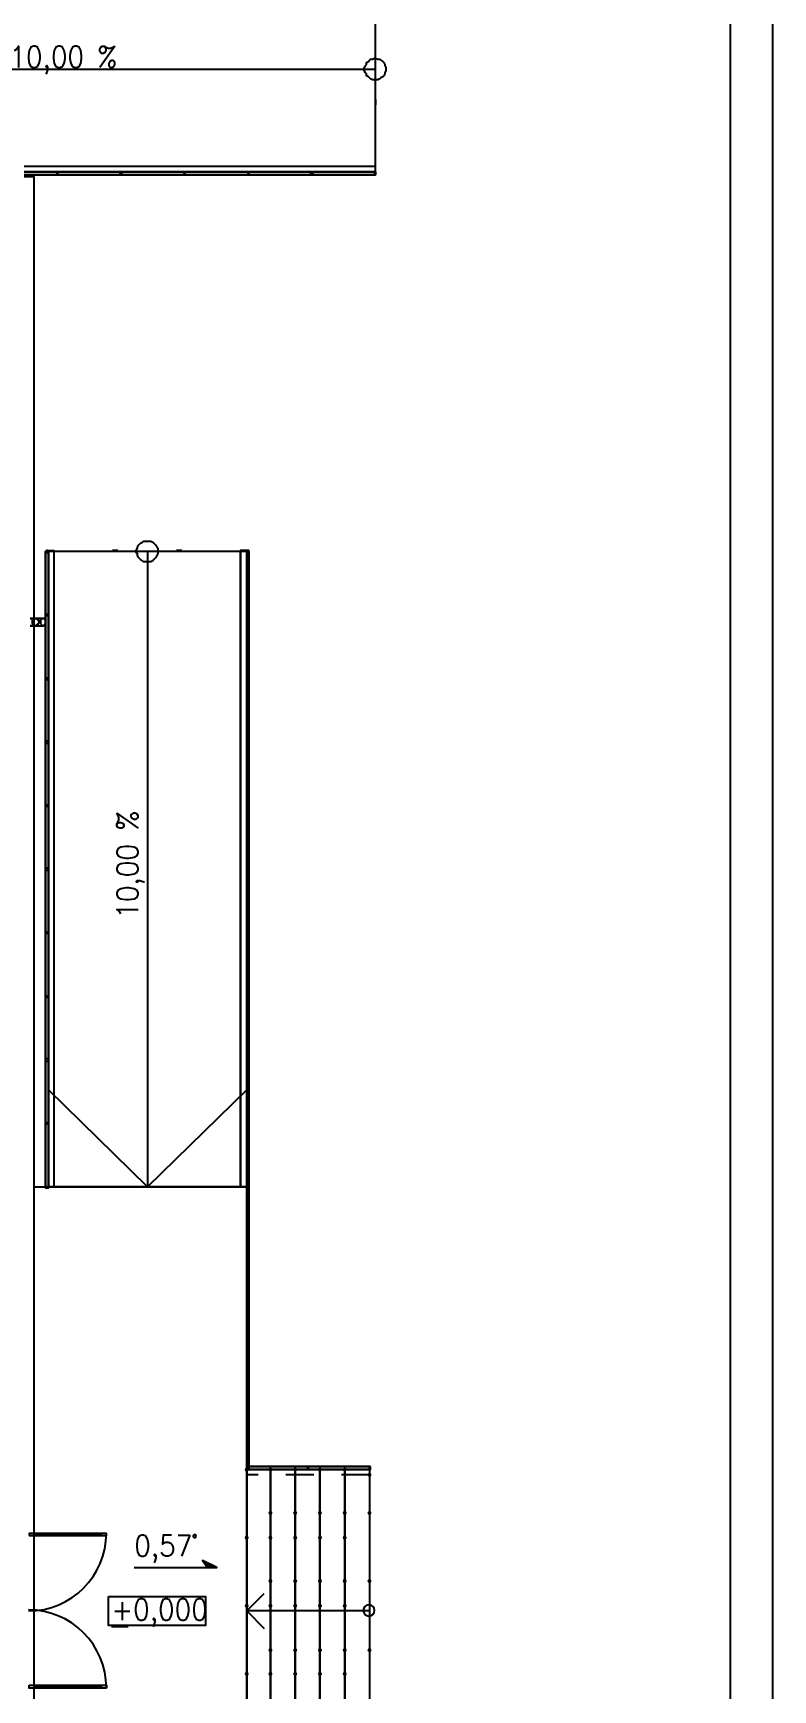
# Model space of a CAD drawing. Header units: millimetres. Extents: x 0 to 420, y 0 to 297.
# Drawn here: x 389.7 to 420.1, y 160.6 to 228.6 of the extents above; entities that cross this region are included whole.
import ezdxf

# ---------------------------------------------------------------- set-up
doc = ezdxf.new("R2010")
doc.units = ezdxf.units.MM
doc.layers.get('0').update_dxf_attribs({"linetype": 'CONTINUOUS'})
doc.styles.get("Standard").update_dxf_attribs({"font": 'STANDARD'})

msp = doc.modelspace()

# ---------------------------------------------------------------- hatches: boundary and pattern name
at = {"true_color": 0x0000fe}
for points in [[(398.568333, 169.672), (398.543462, 169.612204), (398.483667, 169.587333), (398.423871, 169.612204), (398.399, 169.672), (398.423871, 169.731796), (398.483667, 169.756667), (398.543462, 169.731796)], [(399.542, 169.672), (399.517129, 169.612204), (399.457333, 169.587333), (399.397538, 169.612204), (399.372667, 169.672), (399.397537, 169.731796), (399.457333, 169.756667), (399.517129, 169.731796)], [(400.558, 169.672), (400.533129, 169.612204), (400.473333, 169.587333), (400.413537, 169.612204), (400.388667, 169.672), (400.413537, 169.731796), (400.473333, 169.756667), (400.533129, 169.731796)], [(401.574, 169.672), (401.549129, 169.612204), (401.489333, 169.587333), (401.429537, 169.612204), (401.404667, 169.672), (401.429537, 169.731796), (401.489333, 169.756667), (401.549129, 169.731796)], [(402.59, 169.672), (402.565129, 169.612204), (402.505333, 169.587333), (402.445538, 169.612204), (402.420667, 169.672), (402.445537, 169.731796), (402.505333, 169.756667), (402.565129, 169.731796)], [(399.542, 167.894), (399.517129, 167.834204), (399.457333, 167.809333), (399.397538, 167.834204), (399.372667, 167.894), (399.397537, 167.953796), (399.457333, 167.978667), (399.517129, 167.953796)], [(400.558, 167.894), (400.533129, 167.834204), (400.473333, 167.809333), (400.413537, 167.834204), (400.388667, 167.894), (400.413537, 167.953796), (400.473333, 167.978667), (400.533129, 167.953796)], [(401.574, 167.894), (401.549129, 167.834204), (401.489333, 167.809333), (401.429537, 167.834204), (401.404667, 167.894), (401.429537, 167.953796), (401.489333, 167.978667), (401.549129, 167.953796)], [(402.59, 167.894), (402.565129, 167.834204), (402.505333, 167.809333), (402.445538, 167.834204), (402.420667, 167.894), (402.445537, 167.953796), (402.505333, 167.978667), (402.565129, 167.953796)], [(403.606, 167.894), (403.581129, 167.834204), (403.521333, 167.809333), (403.461537, 167.834204), (403.436667, 167.894), (403.461537, 167.953796), (403.521333, 167.978667), (403.581129, 167.953796)], [(398.568333, 166.878), (398.543462, 166.818204), (398.483667, 166.793333), (398.423871, 166.818204), (398.399, 166.878), (398.423871, 166.937796), (398.483667, 166.962667), (398.543462, 166.937796)], [(399.542, 166.878), (399.517129, 166.818204), (399.457333, 166.793333), (399.397538, 166.818204), (399.372667, 166.878), (399.397537, 166.937796), (399.457333, 166.962667), (399.517129, 166.937796)], [(400.558, 166.878), (400.533129, 166.818204), (400.473333, 166.793333), (400.413537, 166.818204), (400.388667, 166.878), (400.413537, 166.937796), (400.473333, 166.962667), (400.533129, 166.937796)], [(401.574, 166.878), (401.549129, 166.818204), (401.489333, 166.793333), (401.429537, 166.818204), (401.404667, 166.878), (401.429537, 166.937796), (401.489333, 166.962667), (401.549129, 166.937796)], [(402.59, 166.878), (402.565129, 166.818204), (402.505333, 166.793333), (402.445538, 166.818204), (402.420667, 166.878), (402.445537, 166.937796), (402.505333, 166.962667), (402.565129, 166.937796)], [(399.542, 165.1), (399.517129, 165.040204), (399.457333, 165.015333), (399.397538, 165.040204), (399.372667, 165.1), (399.397537, 165.159796), (399.457333, 165.184667), (399.517129, 165.159796)], [(400.558, 165.1), (400.533129, 165.040204), (400.473333, 165.015333), (400.413537, 165.040204), (400.388667, 165.1), (400.413537, 165.159796), (400.473333, 165.184667), (400.533129, 165.159796)], [(401.574, 165.1), (401.549129, 165.040204), (401.489333, 165.015333), (401.429537, 165.040204), (401.404667, 165.1), (401.429537, 165.159796), (401.489333, 165.184667), (401.549129, 165.159796)], [(402.59, 165.1), (402.565129, 165.040204), (402.505333, 165.015333), (402.445538, 165.040204), (402.420667, 165.1), (402.445537, 165.159796), (402.505333, 165.184667), (402.565129, 165.159796)], [(403.606, 165.1), (403.581129, 165.040204), (403.521333, 165.015333), (403.461537, 165.040204), (403.436667, 165.1), (403.461537, 165.159796), (403.521333, 165.184667), (403.581129, 165.159796)], [(398.568333, 164.084), (398.543462, 164.024204), (398.483667, 163.999333), (398.423871, 164.024204), (398.399, 164.084), (398.423871, 164.143796), (398.483667, 164.168667), (398.543462, 164.143796)], [(399.542, 164.084), (399.517129, 164.024204), (399.457333, 163.999333), (399.397538, 164.024204), (399.372667, 164.084), (399.397537, 164.143796), (399.457333, 164.168667), (399.517129, 164.143796)], [(400.558, 164.084), (400.533129, 164.024204), (400.473333, 163.999333), (400.413537, 164.024204), (400.388667, 164.084), (400.413537, 164.143796), (400.473333, 164.168667), (400.533129, 164.143796)], [(401.574, 164.084), (401.549129, 164.024204), (401.489333, 163.999333), (401.429537, 164.024204), (401.404667, 164.084), (401.429537, 164.143796), (401.489333, 164.168667), (401.549129, 164.143796)], [(402.59, 164.084), (402.565129, 164.024204), (402.505333, 163.999333), (402.445538, 164.024204), (402.420667, 164.084), (402.445537, 164.143796), (402.505333, 164.168667), (402.565129, 164.143796)], [(399.542, 162.263667), (399.517129, 162.203871), (399.457333, 162.179), (399.397538, 162.203871), (399.372667, 162.263667), (399.397537, 162.323462), (399.457333, 162.348333), (399.517129, 162.323463)], [(400.558, 162.263667), (400.533129, 162.203871), (400.473333, 162.179), (400.413537, 162.203871), (400.388667, 162.263667), (400.413537, 162.323462), (400.473333, 162.348333), (400.533129, 162.323463)], [(401.574, 162.263667), (401.549129, 162.203871), (401.489333, 162.179), (401.429537, 162.203871), (401.404667, 162.263667), (401.429537, 162.323462), (401.489333, 162.348333), (401.549129, 162.323463)], [(402.59, 162.263667), (402.565129, 162.203871), (402.505333, 162.179), (402.445538, 162.203871), (402.420667, 162.263667), (402.445537, 162.323462), (402.505333, 162.348333), (402.565129, 162.323463)], [(403.606, 162.263667), (403.581129, 162.203871), (403.521333, 162.179), (403.461537, 162.203871), (403.436667, 162.263667), (403.461537, 162.323462), (403.521333, 162.348333), (403.581129, 162.323463)], [(398.568333, 161.29), (398.543462, 161.230204), (398.483667, 161.205333), (398.423871, 161.230204), (398.399, 161.29), (398.423871, 161.349796), (398.483667, 161.374667), (398.543462, 161.349796)], [(399.542, 161.29), (399.517129, 161.230204), (399.457333, 161.205333), (399.397538, 161.230204), (399.372667, 161.29), (399.397537, 161.349796), (399.457333, 161.374667), (399.517129, 161.349796)], [(400.558, 161.29), (400.533129, 161.230204), (400.473333, 161.205333), (400.413537, 161.230204), (400.388667, 161.29), (400.413537, 161.349796), (400.473333, 161.374667), (400.533129, 161.349796)], [(401.574, 161.29), (401.549129, 161.230204), (401.489333, 161.205333), (401.429537, 161.230204), (401.404667, 161.29), (401.429537, 161.349796), (401.489333, 161.374667), (401.549129, 161.349796)], [(402.59, 161.29), (402.565129, 161.230204), (402.505333, 161.205333), (402.445538, 161.230204), (402.420667, 161.29), (402.445537, 161.349796), (402.505333, 161.374667), (402.565129, 161.349796)]]:
    msp.add_hatch(color=0, dxfattribs=at).paths.add_polyline_path(points, flags=0)
at = {"true_color": 0x000007}
for points in [[(403.606, 169.460333), (403.581129, 169.400537), (403.521333, 169.375667), (403.461537, 169.400537), (403.436667, 169.460333), (403.461537, 169.520129), (403.521333, 169.545), (403.581129, 169.520129)], [(396.663333, 165.946667), (397.256, 165.650333), (396.875, 165.650333)]]:
    msp.add_hatch(color=0, dxfattribs=at).paths.add_polyline_path(points, flags=0)

# ---------------------------------------------------------------- linework, layer by layer
at = {"color": 0, "true_color": 0x000007}
for points in [[(0.211667, 0), (420.073667, 0), (420.073667, 296.926), (0.211667, 296.926)], [(7.239, 1.735667), (418.338, 1.735667), (418.338, 295.190333), (7.239, 295.190333)], [(403.309667, 227.118333), (403.309667, 227.203), (403.352, 227.287667), (403.394333, 227.33), (403.394333, 227.414667), (403.479, 227.457), (403.521333, 227.499333), (403.563667, 227.541667), (403.648333, 227.541667), (403.733, 227.584), (403.775333, 227.584), (403.86, 227.541667), (403.944667, 227.541667), (403.987, 227.499333), (404.071667, 227.457), (404.114, 227.414667), (404.156333, 227.33), (404.156333, 227.287667), (404.198667, 227.203), (404.198667, 227.118333), (404.198667, 227.076), (404.156333, 226.991333), (404.156333, 226.949), (404.114, 226.864333), (404.071667, 226.822), (403.987, 226.779667), (403.944667, 226.737333), (403.86, 226.695), (403.775333, 226.695), (403.733, 226.695), (403.648333, 226.695), (403.563667, 226.737333), (403.521333, 226.779667), (403.479, 226.822), (403.394333, 226.864333), (403.394333, 226.949), (403.352, 226.991333), (403.309667, 227.076)], [(377.655667, 223.054333), (377.655667, 222.927333), (403.775333, 222.927333), (403.775333, 223.139), (377.655667, 223.139)], [(103.970667, 105.029), (389.763, 105.029), (389.763, 222.715667), (103.970667, 222.715667)], [(377.655667, 222.927333), (403.775333, 222.927333), (403.775333, 222.800333), (377.655667, 222.800333), (377.655667, 222.927333), (403.775333, 222.927333), (403.775333, 222.800333), (377.655667, 222.800333), (377.655667, 222.927333), (403.775333, 222.927333), (403.775333, 222.800333), (377.655667, 222.800333), (377.655667, 222.927333), (403.775333, 222.927333), (403.775333, 222.800333), (377.655667, 222.800333), (377.655667, 222.927333), (377.655667, 222.800333), (403.775333, 222.800333), (403.775333, 222.927333)], [(390.694333, 222.927333), (390.694333, 222.800333), (390.736667, 222.800333), (390.736667, 222.927333)], [(393.276667, 222.927333), (393.276667, 222.800333), (393.361333, 222.800333), (393.361333, 222.927333)], [(395.901333, 222.927333), (395.901333, 222.800333), (395.943667, 222.800333), (395.943667, 222.927333)], [(398.526, 222.927333), (398.526, 222.800333), (398.568333, 222.800333), (398.568333, 222.927333)], [(401.108333, 222.927333), (401.108333, 222.800333), (401.193, 222.800333), (401.193, 222.927333)], [(403.775333, 222.800333), (403.775333, 222.842667), (403.775333, 222.885), (403.775333, 222.927333), (403.733, 222.927333), (403.733, 222.885), (403.733, 222.842667), (403.733, 222.800333)], [(390.355667, 207.348667), (390.313333, 207.348667), (390.313333, 207.391), (390.271, 207.391), (390.228667, 207.348667), (390.271, 207.348667), (390.271, 207.306333), (390.313333, 207.306333), (390.313333, 207.348667)], [(390.228667, 181.271333), (390.228667, 207.348667), (390.355667, 207.348667), (390.355667, 181.271333), (390.228667, 181.271333), (390.228667, 207.348667), (390.355667, 207.348667), (390.355667, 181.271333), (390.228667, 181.271333), (390.228667, 207.348667), (390.355667, 207.348667), (390.355667, 181.271333), (390.228667, 181.271333), (390.228667, 207.348667), (390.355667, 207.348667), (390.355667, 181.271333), (390.228667, 181.271333), (390.355667, 181.271333), (390.355667, 207.348667), (390.228667, 207.348667)], [(390.440333, 181.271333), (390.355667, 181.271333), (390.355667, 207.391), (390.567333, 207.391), (390.567333, 181.271333)], [(390.440333, 181.271333), (390.355667, 181.271333), (390.355667, 207.391), (390.567333, 207.391), (390.567333, 181.271333)], [(394.419667, 206.925333), (394.335, 206.925333), (394.250333, 206.925333), (394.208, 206.967667), (394.123333, 207.01), (394.081, 207.052333), (394.038667, 207.094667), (393.996333, 207.179333), (393.996333, 207.264), (393.954, 207.306333), (393.954, 207.391), (393.996333, 207.475667), (393.996333, 207.518), (394.038667, 207.602667), (394.081, 207.645), (394.123333, 207.687333), (394.208, 207.729667), (394.250333, 207.772), (394.335, 207.772), (394.419667, 207.772), (394.462, 207.772), (394.546667, 207.772), (394.631333, 207.729667), (394.673667, 207.687333), (394.716, 207.645), (394.758333, 207.602667), (394.800667, 207.518), (394.843, 207.475667), (394.843, 207.391), (394.843, 207.306333), (394.843, 207.264), (394.800667, 207.179333), (394.758333, 207.094667), (394.716, 207.052333), (394.673667, 207.01), (394.631333, 206.967667), (394.546667, 206.925333), (394.462, 206.925333)], [(398.356667, 181.271333), (398.483667, 181.271333), (398.483667, 207.391), (398.229667, 207.391), (398.229667, 181.271333)], [(398.356667, 181.271333), (398.229667, 181.271333), (398.229667, 207.391), (398.483667, 207.391), (398.483667, 181.271333)], [(398.568333, 207.348667), (398.568333, 207.391), (398.526, 207.391), (398.483667, 207.391), (398.483667, 207.348667), (398.483667, 207.306333), (398.526, 207.306333), (398.568333, 207.306333)], [(398.483667, 181.271333), (398.483667, 207.348667), (398.568333, 207.348667), (398.568333, 181.271333), (398.483667, 181.271333), (398.483667, 207.348667), (398.568333, 207.348667), (398.568333, 181.271333), (398.483667, 181.271333), (398.483667, 207.348667), (398.568333, 207.348667), (398.568333, 181.271333), (398.483667, 181.271333), (398.483667, 207.348667), (398.568333, 207.348667), (398.568333, 181.271333), (398.483667, 181.271333), (398.568333, 181.271333), (398.568333, 207.348667), (398.483667, 207.348667)], [(390.228667, 204.724), (390.355667, 204.724), (390.355667, 204.766333), (390.228667, 204.766333)], [(398.483667, 204.724), (398.568333, 204.724), (398.568333, 204.766333), (398.483667, 204.766333)], [(389.805333, 204.597), (389.763, 204.597), (389.720667, 204.554667), (389.678333, 204.554667), (389.678333, 204.512333), (389.678333, 204.47), (389.678333, 204.427667), (389.678333, 204.385333), (389.720667, 204.343), (389.763, 204.343), (389.763, 204.300667), (389.805333, 204.300667), (389.847667, 204.300667), (389.89, 204.343), (389.932333, 204.343), (389.932333, 204.385333), (389.974667, 204.427667), (389.974667, 204.47), (389.974667, 204.512333), (389.932333, 204.512333), (389.932333, 204.554667), (389.89, 204.554667), (389.89, 204.597), (389.847667, 204.597)], [(390.101667, 204.300667), (390.144, 204.300667), (390.186333, 204.343), (390.228667, 204.385333), (390.228667, 204.427667), (390.228667, 204.47), (390.228667, 204.512333), (390.186333, 204.554667), (390.186333, 204.597), (390.144, 204.597), (390.101667, 204.597), (390.059333, 204.597), (390.059333, 204.554667), (390.017, 204.512333), (390.017, 204.47), (390.017, 204.427667), (390.017, 204.385333), (390.059333, 204.343)], [(390.228667, 202.099333), (390.355667, 202.099333), (390.355667, 202.141667), (390.228667, 202.141667)], [(398.483667, 202.099333), (398.568333, 202.099333), (398.568333, 202.141667), (398.483667, 202.141667)], [(390.228667, 199.474667), (390.355667, 199.474667), (390.355667, 199.559333), (390.228667, 199.559333)], [(398.483667, 199.474667), (398.568333, 199.474667), (398.568333, 199.559333), (398.483667, 199.559333)], [(390.228667, 196.892333), (390.355667, 196.892333), (390.355667, 196.934667), (390.228667, 196.934667)], [(398.483667, 196.892333), (398.568333, 196.892333), (398.568333, 196.934667), (398.483667, 196.934667)], [(390.228667, 194.267667), (390.355667, 194.267667), (390.355667, 194.352333), (390.228667, 194.352333)], [(398.483667, 194.267667), (398.568333, 194.267667), (398.568333, 194.352333), (398.483667, 194.352333)], [(390.228667, 191.685333), (390.355667, 191.685333), (390.355667, 191.727667), (390.228667, 191.727667)], [(398.483667, 191.685333), (398.568333, 191.685333), (398.568333, 191.727667), (398.483667, 191.727667)], [(390.228667, 189.060667), (390.355667, 189.060667), (390.355667, 189.103), (390.228667, 189.103)], [(398.483667, 189.060667), (398.568333, 189.060667), (398.568333, 189.103), (398.483667, 189.103)], [(390.228667, 186.436), (390.355667, 186.436), (390.355667, 186.520667), (390.228667, 186.520667)], [(398.483667, 186.436), (398.568333, 186.436), (398.568333, 186.520667), (398.483667, 186.520667)], [(390.228667, 183.853667), (390.355667, 183.853667), (390.355667, 183.896), (390.228667, 183.896)], [(398.483667, 183.853667), (398.568333, 183.853667), (398.568333, 183.896), (398.483667, 183.896)], [(398.483667, 181.271333), (398.483667, 146.473333), (389.763, 146.473333), (389.763, 181.271333)], [(390.355667, 181.271333), (390.313333, 181.271333), (390.271, 181.271333), (390.228667, 181.271333), (390.228667, 181.229), (390.271, 181.229), (390.313333, 181.229), (390.355667, 181.229)], [(398.483667, 169.714333), (398.483667, 181.271333), (398.568333, 181.271333), (398.568333, 169.714333), (398.483667, 169.714333), (398.483667, 181.271333), (398.568333, 181.271333), (398.568333, 169.714333), (398.483667, 169.714333), (398.483667, 181.271333), (398.568333, 181.271333), (398.568333, 169.714333), (398.483667, 169.714333), (398.568333, 169.714333), (398.568333, 181.271333), (398.483667, 181.271333)], [(398.483667, 169.714333), (398.568333, 169.714333), (398.568333, 181.271333), (398.483667, 181.271333)], [(398.568333, 181.271333), (398.526, 181.271333), (398.483667, 181.271333), (398.483667, 181.229), (398.526, 181.229), (398.568333, 181.229)], [(398.483667, 178.350333), (398.568333, 178.350333), (398.568333, 178.392667), (398.483667, 178.392667)], [(398.483667, 175.471667), (398.568333, 175.471667), (398.568333, 175.514), (398.483667, 175.514)], [(398.483667, 172.593), (398.568333, 172.593), (398.568333, 172.635333), (398.483667, 172.635333)], [(398.483667, 169.672), (398.568333, 169.672), (398.568333, 169.799), (398.483667, 169.799)], [(403.521333, 169.672), (398.483667, 169.672), (398.483667, 169.799), (403.521333, 169.799), (403.521333, 169.672), (398.483667, 169.672), (398.483667, 169.799), (403.521333, 169.799), (403.521333, 169.672), (398.483667, 169.672), (398.483667, 169.799), (403.521333, 169.799), (403.521333, 169.672), (403.521333, 169.799), (398.483667, 169.799), (398.483667, 169.672)], [(403.521333, 169.672), (403.521333, 169.799), (398.483667, 169.799), (398.483667, 169.672)], [(399.457333, 169.672), (399.457333, 158.072667), (398.483667, 158.072667), (398.483667, 169.672)], [(400.473333, 169.672), (400.473333, 158.072667), (399.457333, 158.072667), (399.457333, 169.672)], [(401.489333, 169.672), (401.489333, 158.072667), (400.473333, 158.072667), (400.473333, 169.672)], [(401.023667, 169.672), (401.023667, 169.799), (400.981333, 169.799), (400.981333, 169.672)], [(402.505333, 169.672), (402.505333, 158.072667), (401.489333, 158.072667), (401.489333, 169.672)], [(403.521333, 169.672), (403.521333, 158.072667), (402.505333, 158.072667), (402.505333, 169.672)], [(403.563667, 169.799), (403.521333, 169.799), (403.521333, 169.672), (403.563667, 169.672)], [(389.551333, 166.962667), (389.763, 166.962667), (389.763, 167.047333), (389.551333, 167.047333)], [(392.514667, 167.047333), (389.763, 167.047333), (389.763, 167.005), (392.514667, 167.005)], [(392.514667, 167.005), (389.763, 167.005), (389.763, 166.962667), (392.514667, 166.962667)], [(392.726333, 167.047333), (392.514667, 167.047333), (392.514667, 166.962667), (392.726333, 166.962667)], [(396.409333, 166.9415), (396.390735, 166.986401), (396.345833, 167.005), (396.300932, 166.986401), (396.282333, 166.9415), (396.300932, 166.896599), (396.345833, 166.878), (396.390735, 166.896599)], [(396.663333, 165.946667), (397.256, 165.650333), (396.875, 165.650333)], [(392.811, 164.465), (396.790333, 164.465), (396.790333, 163.279667), (392.811, 163.279667)], [(389.551333, 160.824333), (389.763, 160.824333), (389.763, 160.697333), (389.551333, 160.697333)], [(392.514667, 160.739667), (389.763, 160.739667), (389.763, 160.824333), (392.514667, 160.824333)], [(392.514667, 160.697333), (389.763, 160.697333), (389.763, 160.739667), (392.514667, 160.739667)], [(392.726333, 160.697333), (392.514667, 160.697333), (392.514667, 160.824333), (392.726333, 160.824333)]]:
    msp.add_lwpolyline(points, close=True, dxfattribs=at)
for points in [[(403.775333, 222.927333), (377.655667, 222.927333), (377.655667, 231.351667), (403.775333, 231.351667)], [(403.775333, 222.927333), (403.775333, 231.351667)], [(403.775333, 228.388333), (403.775333, 228.6)], [(403.775333, 227.118333), (377.655667, 227.118333), (381.677333, 222.927333)], [(403.775333, 225.890667), (403.775333, 225.679)], [(395.054667, 222.927333), (395.181667, 222.927333), (395.266333, 222.927333)], [(398.483667, 207.348667), (390.355667, 207.348667)], [(398.483667, 207.348667), (398.483667, 181.271333), (390.355667, 181.271333), (390.355667, 207.348667)], [(393.192, 207.391), (392.980333, 207.391)], [(394.419667, 207.348667), (394.419667, 181.271333), (398.483667, 185.250667)], [(395.816667, 207.391), (395.605, 207.391)], [(389.593667, 204.300667), (389.805333, 204.300667), (389.847667, 204.300667), (389.89, 204.343), (389.932333, 204.343), (389.932333, 204.385333), (389.974667, 204.427667), (389.974667, 204.47), (389.974667, 204.512333), (389.932333, 204.512333), (389.932333, 204.554667), (389.89, 204.554667), (389.89, 204.597), (389.847667, 204.597), (389.805333, 204.597), (389.593667, 204.597)], [(389.593667, 204.597), (389.805333, 204.597), (389.847667, 204.597), (389.89, 204.597), (389.89, 204.554667), (389.932333, 204.554667), (389.932333, 204.512333), (389.974667, 204.512333), (389.974667, 204.47), (389.974667, 204.427667), (389.932333, 204.385333), (389.932333, 204.343), (389.89, 204.343), (389.847667, 204.300667), (389.805333, 204.300667), (389.593667, 204.300667)], [(389.593667, 204.300667), (389.805333, 204.300667), (389.847667, 204.300667), (389.89, 204.343), (389.932333, 204.343), (389.932333, 204.385333), (389.974667, 204.427667), (389.974667, 204.47), (389.974667, 204.512333), (389.932333, 204.512333), (389.932333, 204.554667), (389.89, 204.554667), (389.89, 204.597), (389.847667, 204.597), (389.805333, 204.597), (389.593667, 204.597)], [(389.593667, 204.597), (389.805333, 204.597), (389.847667, 204.597), (389.89, 204.597), (389.89, 204.554667), (389.932333, 204.554667), (389.932333, 204.512333), (389.974667, 204.512333), (389.974667, 204.47), (389.974667, 204.427667), (389.932333, 204.385333), (389.932333, 204.343), (389.89, 204.343), (389.847667, 204.300667), (389.805333, 204.300667), (389.593667, 204.300667)], [(389.593667, 204.300667), (389.805333, 204.300667), (389.847667, 204.300667), (389.89, 204.343), (389.932333, 204.343), (389.932333, 204.385333), (389.974667, 204.427667), (389.974667, 204.47), (389.974667, 204.512333), (389.932333, 204.512333), (389.932333, 204.554667), (389.89, 204.554667), (389.89, 204.597), (389.847667, 204.597), (389.805333, 204.597), (389.593667, 204.597)], [(389.593667, 204.597), (389.805333, 204.597), (389.847667, 204.597), (389.89, 204.597), (389.89, 204.554667), (389.932333, 204.554667), (389.932333, 204.512333), (389.974667, 204.512333), (389.974667, 204.47), (389.974667, 204.427667), (389.932333, 204.385333), (389.932333, 204.343), (389.89, 204.343), (389.847667, 204.300667), (389.805333, 204.300667), (389.593667, 204.300667)], [(389.678333, 204.554667), (389.720667, 204.554667), (389.763, 204.597), (389.805333, 204.597), (389.847667, 204.597), (389.89, 204.597), (389.89, 204.554667), (389.932333, 204.554667), (389.932333, 204.512333), (389.974667, 204.512333), (389.974667, 204.47), (389.974667, 204.427667), (389.932333, 204.385333), (389.932333, 204.343), (389.89, 204.343), (389.847667, 204.300667), (389.805333, 204.300667), (389.847667, 204.300667), (389.89, 204.343), (389.932333, 204.343), (389.932333, 204.385333), (389.974667, 204.427667), (389.974667, 204.47), (389.974667, 204.512333), (389.932333, 204.512333), (389.932333, 204.554667), (389.89, 204.554667), (389.89, 204.597), (389.847667, 204.597), (389.805333, 204.597), (389.763, 204.597), (389.720667, 204.554667), (389.678333, 204.554667)], [(389.678333, 204.385333), (389.720667, 204.343), (389.763, 204.343), (389.763, 204.300667), (389.805333, 204.300667), (389.763, 204.300667), (389.763, 204.343), (389.720667, 204.343), (389.678333, 204.385333)], [(390.101667, 204.597), (389.805333, 204.597)], [(389.805333, 204.300667), (390.101667, 204.300667)], [(390.355667, 198.670333), (390.355667, 198.755), (390.355667, 198.882)], [(398.483667, 198.882), (398.483667, 198.670333)], [(390.355667, 189.949667), (390.355667, 190.076667), (390.355667, 190.161333)], [(398.483667, 190.161333), (398.483667, 189.949667)], [(394.419667, 181.271333), (390.355667, 185.250667)], [(390.355667, 181.356), (390.355667, 181.483)], [(394.419667, 181.271333), (390.355667, 181.271333), (390.355667, 181.356)], [(392.980333, 181.271333), (393.107333, 181.271333), (393.192, 181.271333)], [(398.483667, 181.483), (398.483667, 181.271333), (394.419667, 181.271333)], [(395.605, 181.271333), (395.732, 181.271333), (395.816667, 181.271333)], [(399.457333, 169.672), (398.483667, 169.672)], [(398.949333, 169.460333), (398.483667, 169.460333), (398.483667, 169.672), (398.907, 169.672)], [(400.473333, 169.672), (399.457333, 169.672)], [(400.05, 169.672), (401.193, 169.672)], [(401.235333, 169.460333), (400.092333, 169.460333)], [(401.489333, 169.672), (400.473333, 169.672)], [(402.505333, 169.672), (401.489333, 169.672)], [(402.336, 169.672), (403.521333, 169.672)], [(403.521333, 169.460333), (402.378333, 169.460333)], [(403.521333, 169.672), (402.505333, 169.672)], [(389.530167, 163.872333), (389.856956, 163.888835), (390.174306, 163.937268), (390.480609, 164.016027), (390.774259, 164.123504), (391.05365, 164.258093), (391.317174, 164.418188), (391.563225, 164.602182), (391.790198, 164.808469), (391.996484, 165.035441), (392.180478, 165.281493), (392.340573, 165.545017), (392.475163, 165.824408), (392.58264, 166.118058), (392.661399, 166.424361), (392.709832, 166.741711), (392.726333, 167.0685)], [(392.514667, 167.005), (389.763, 167.005)], [(393.869333, 165.650333), (397.256, 165.650333), (396.663333, 165.946667), (396.875, 165.650333)], [(403.521333, 163.872333), (402.505333, 163.872333), (399.457333, 163.872333), (398.483667, 163.872333), (399.203333, 164.592)], [(392.726333, 160.7185), (392.709832, 161.045289), (392.661399, 161.362639), (392.58264, 161.668942), (392.475163, 161.962592), (392.340573, 162.241983), (392.180478, 162.505507), (391.996484, 162.751559), (391.790198, 162.978531), (391.563225, 163.184818), (391.317174, 163.368812), (391.05365, 163.528907), (390.774259, 163.663496), (390.480609, 163.770973), (390.174306, 163.849732), (389.856956, 163.898165), (389.530167, 163.914667)], [(398.483667, 163.872333), (399.203333, 163.152667)], [(403.500167, 164.126333), (403.409537, 164.108036), (403.335529, 164.058138), (403.285631, 163.984129), (403.267333, 163.8935), (403.285631, 163.802871), (403.335529, 163.728862), (403.409537, 163.678964), (403.500167, 163.660667)], [(403.500167, 163.660667), (403.590796, 163.678964), (403.664805, 163.728862), (403.714703, 163.802871), (403.733, 163.8935), (403.714703, 163.984129), (403.664805, 164.058138), (403.590796, 164.108036), (403.500167, 164.126333)], [(392.938, 163.237333), (393.615333, 163.237333)], [(392.514667, 160.739667), (389.763, 160.739667)]]:
    msp.add_lwpolyline(points, dxfattribs=at)

# ---------------------------------------------------------------- texts
at = {"color": 0, "true_color": 0x000007, "char_height": 0.872032, "attachment_point": 1}
for s, insert, width in [('10,00 %', (388.746986, 228.075033), 4.28749084), ('0,57', (393.869326, 166.988034), 2.08318758), ('+0,000', (392.938014, 164.363362), 3.43968177)]:
    msp.add_mtext(s, dxfattribs=dict(at, insert=insert, width=width))
at = {"color": 0, "true_color": 0x000007, "insert": (394.29266, 192.277997), "char_height": 0.872032, "width": 4.28749084, "attachment_point": 7, "rotation": 90}
msp.add_mtext('10,00 %', dxfattribs=at)

doc.saveas('drawing.dxf')
